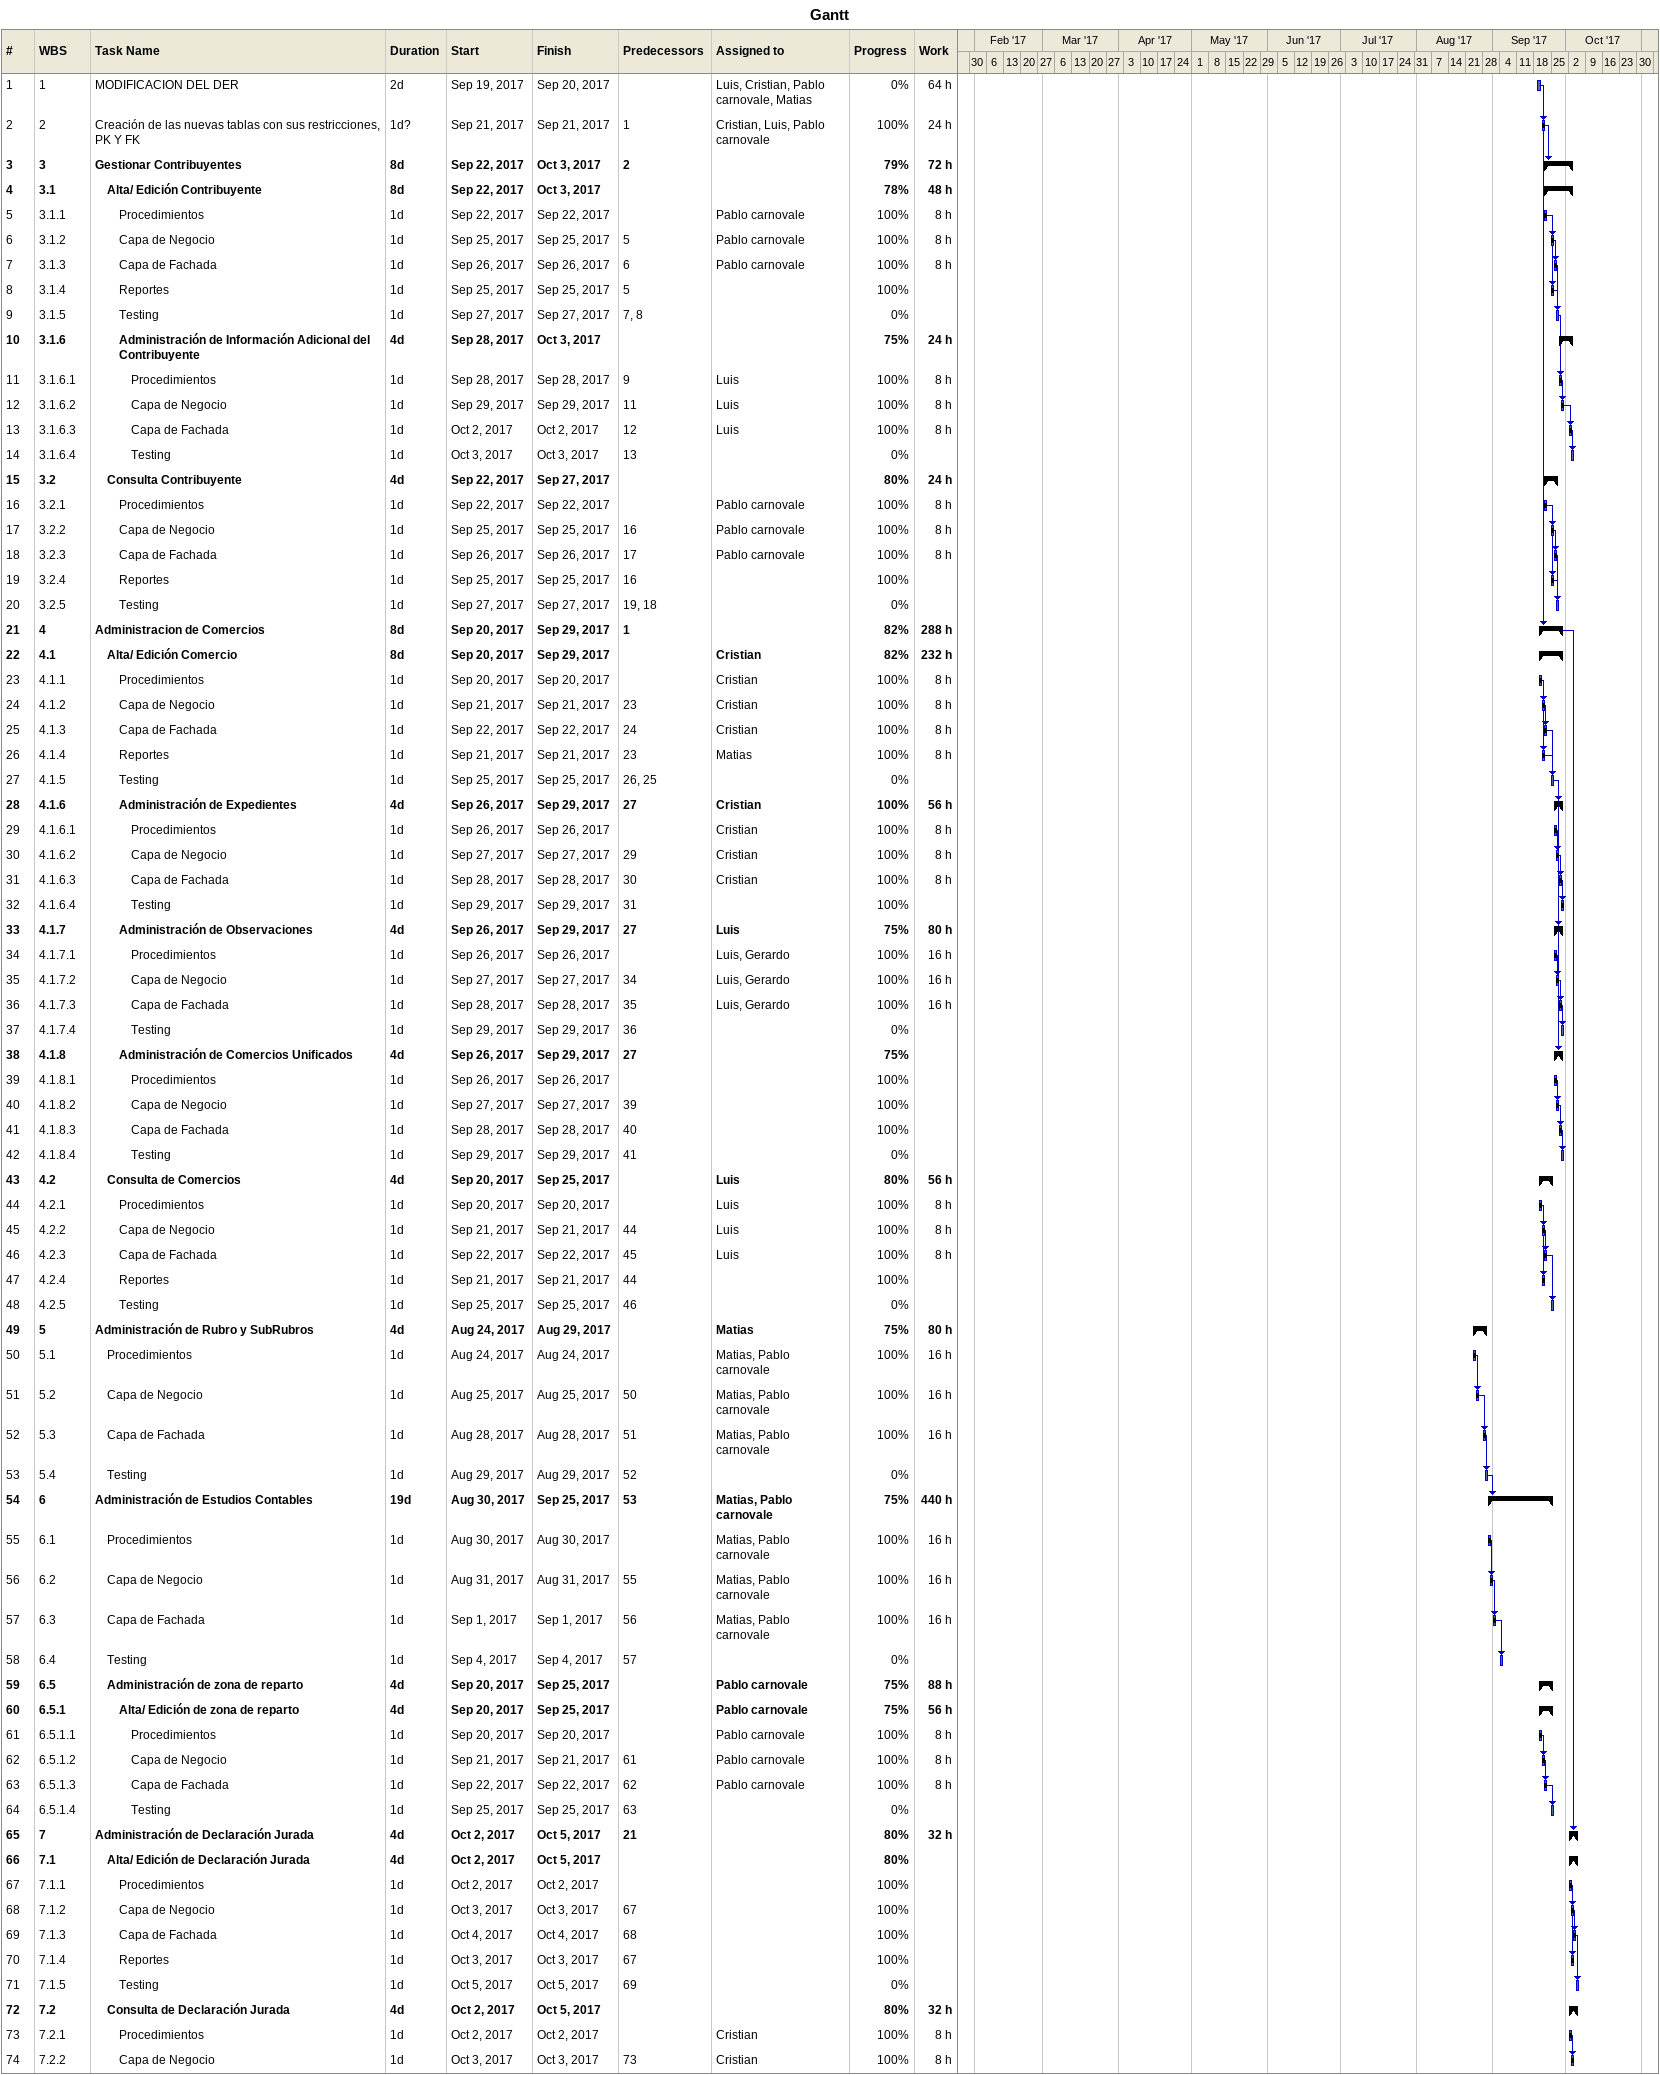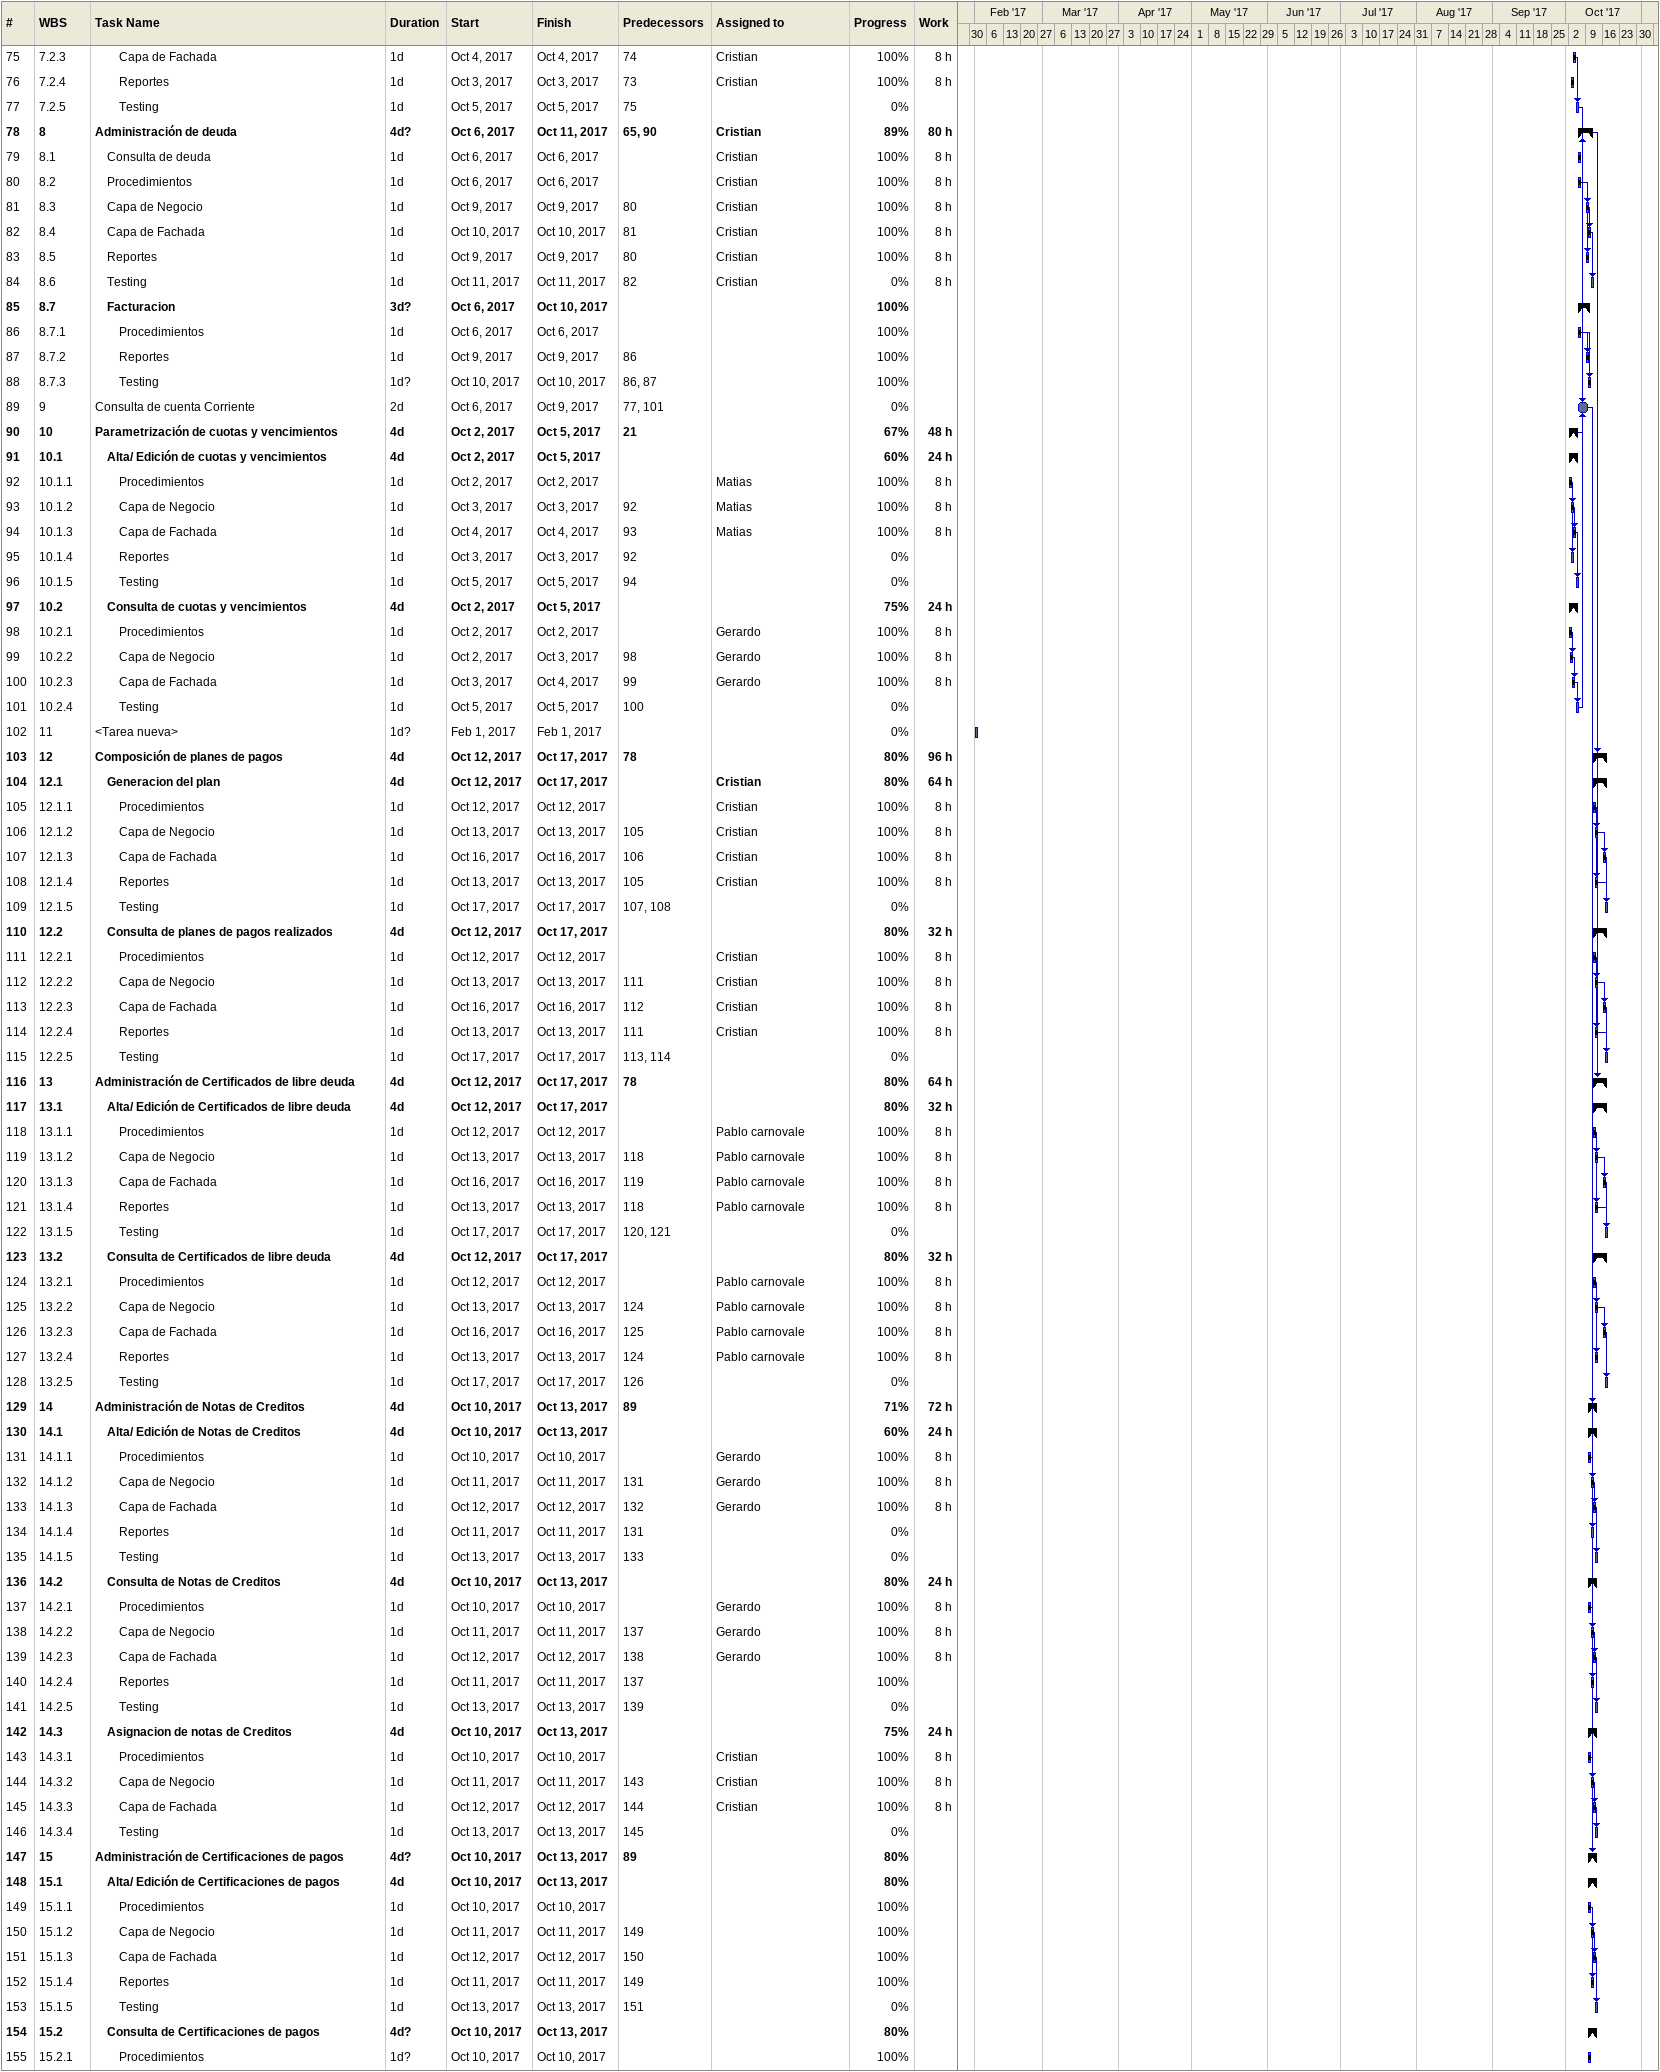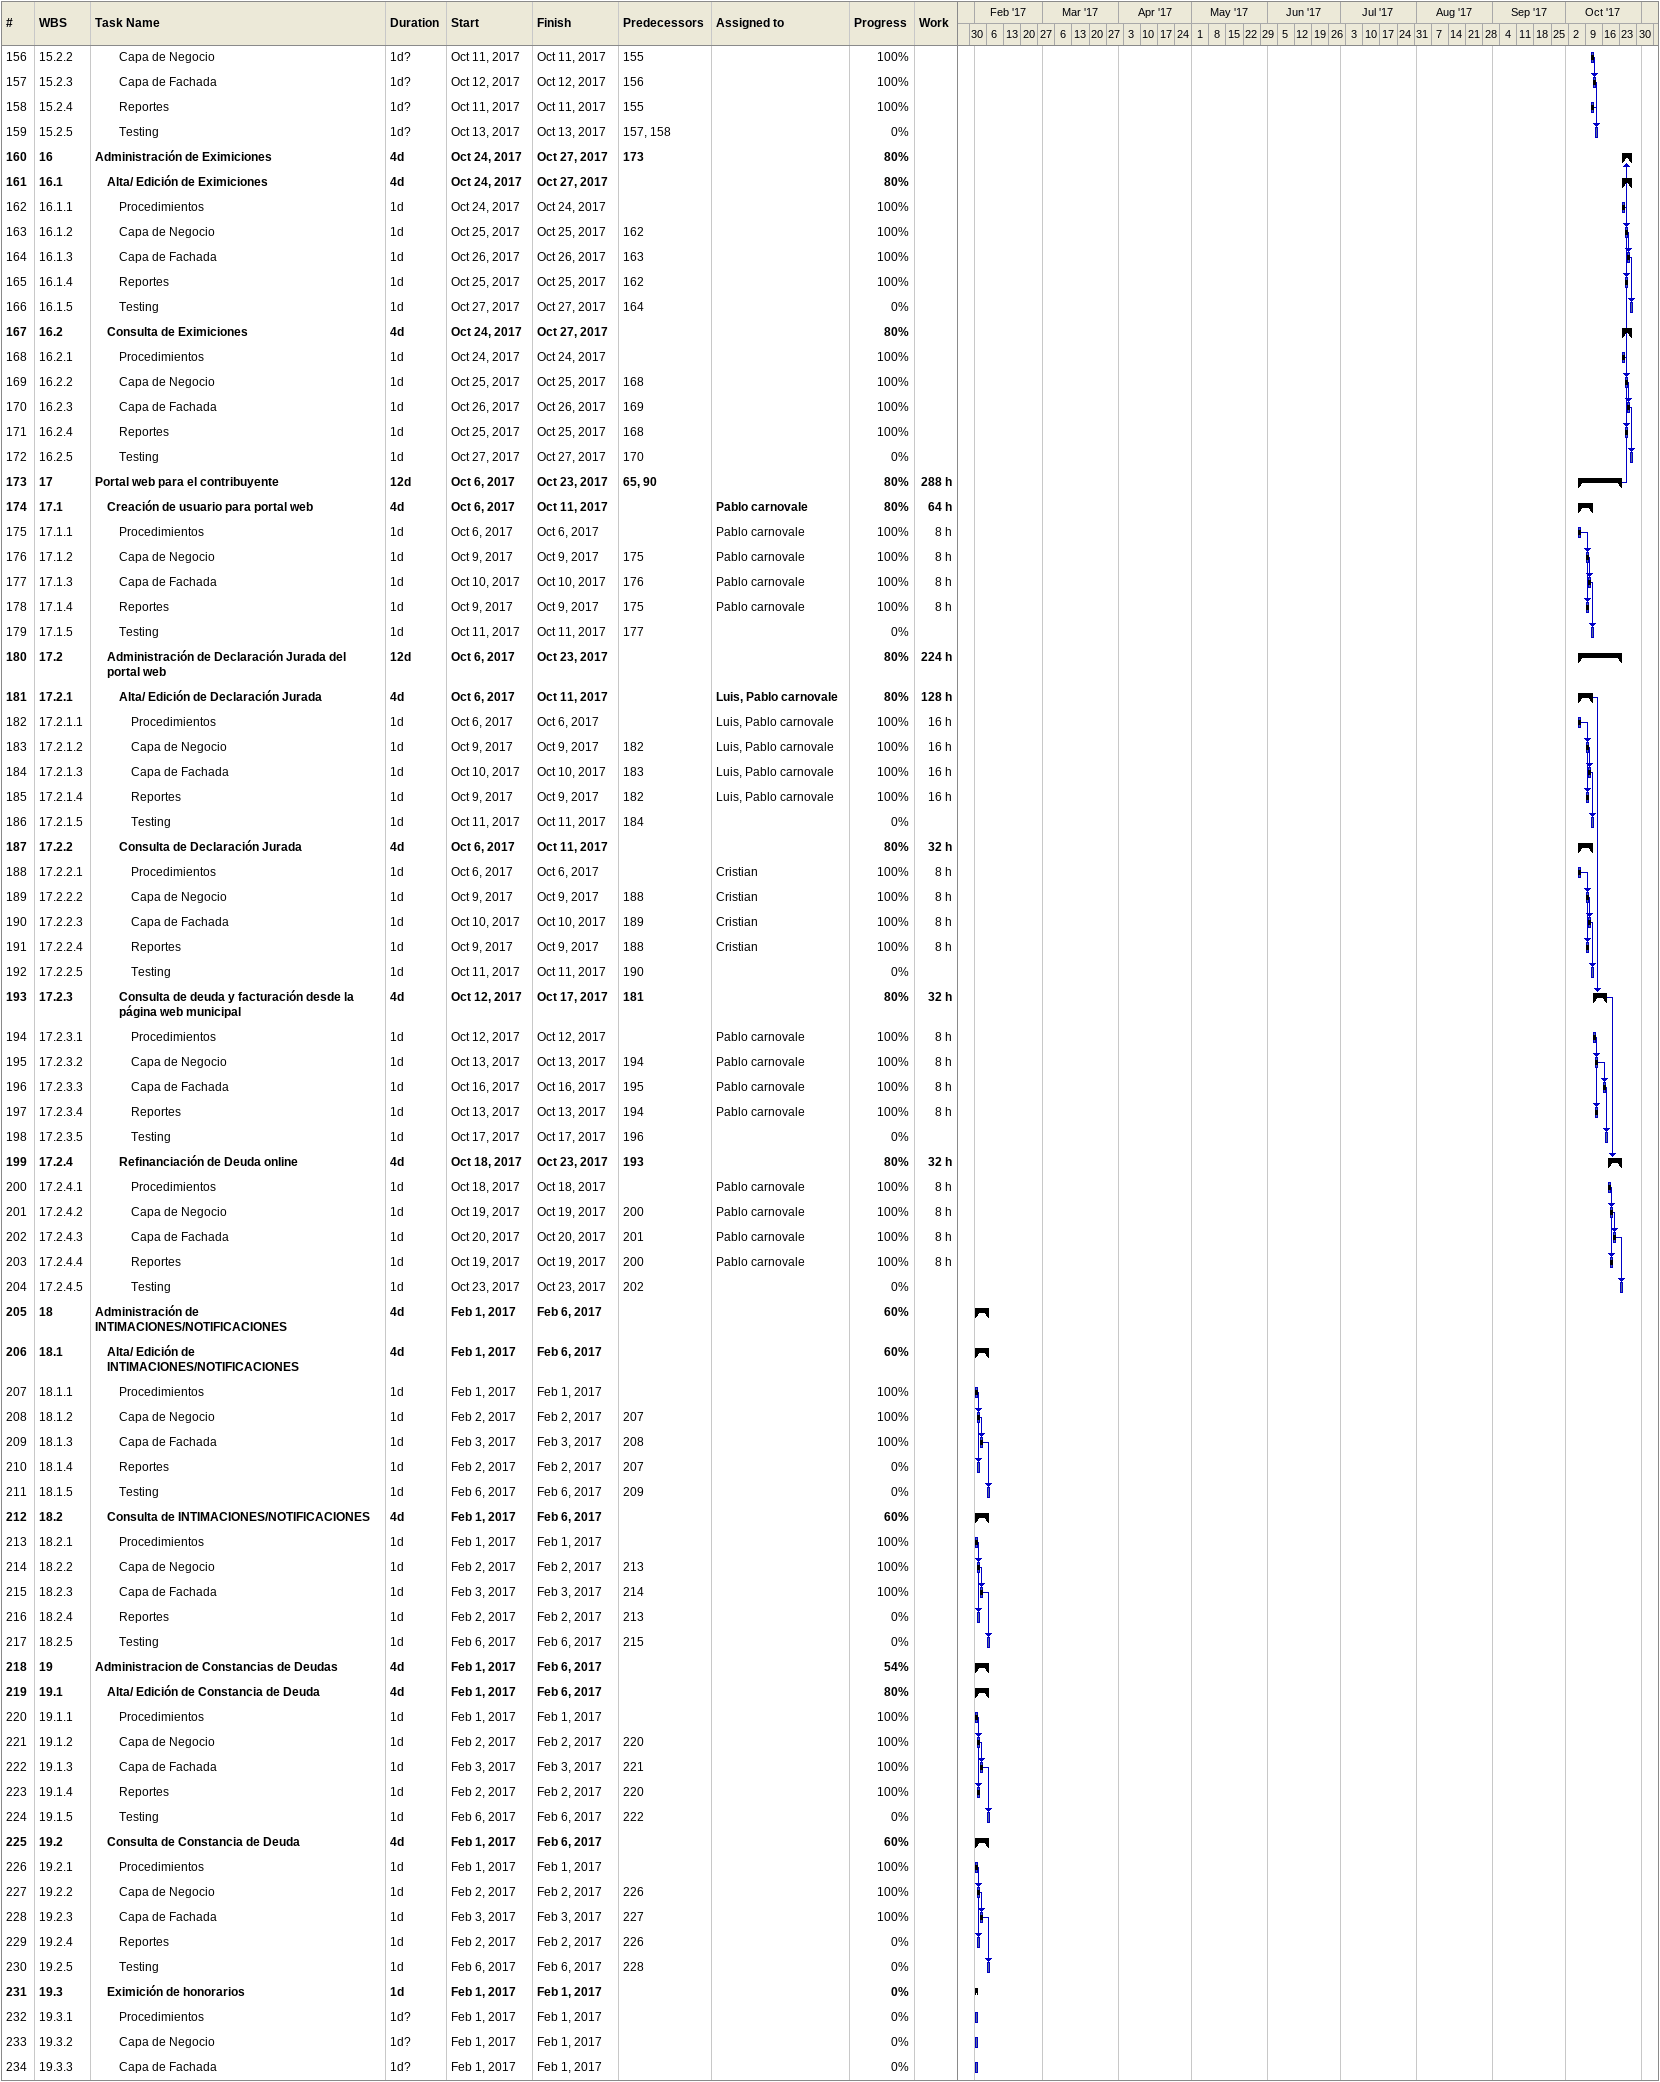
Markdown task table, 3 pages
Gantt

| ID | WBS | Task | Duration | Start | Finish | Predecessors | Resources | % complete | Work (h) |
|---|---|---|---|---|---|---|---|---|---|
| 1 | 1 | MODIFICACION DEL DER | 2d | 2017-09-19 | 2017-09-20 |  | Luis, Cristian, Pablo carnovale, Matias | 0 | 64 |
| 2 | 2 | Creación de las nuevas tablas con sus restricciones, PK Y FK | 1d? | 2017-09-21 | 2017-09-21 | 1 | Cristian, Luis, Pablo carnovale | 100 | 24 |
| 3 | 3 | **Gestionar Contribuyentes** | 8d | 2017-09-22 | 2017-10-03 | 2 |  | 79 | 72 |
| 4 | 3.1 | **Alta/ Edición Contribuyente** | 8d | 2017-09-22 | 2017-10-03 |  |  | 78 | 48 |
| 5 | 3.1.1 | Procedimientos | 1d | 2017-09-22 | 2017-09-22 |  | Pablo carnovale | 100 | 8 |
| 6 | 3.1.2 | Capa de Negocio | 1d | 2017-09-25 | 2017-09-25 | 5 | Pablo carnovale | 100 | 8 |
| 7 | 3.1.3 | Capa de Fachada | 1d | 2017-09-26 | 2017-09-26 | 6 | Pablo carnovale | 100 | 8 |
| 8 | 3.1.4 | Reportes | 1d | 2017-09-25 | 2017-09-25 | 5 |  | 100 |  |
| 9 | 3.1.5 | Testing | 1d | 2017-09-27 | 2017-09-27 | 7, 8 |  | 0 |  |
| 10 | 3.1.6 | **Administración de Información Adicional del Contribuyente** | 4d | 2017-09-28 | 2017-10-03 |  |  | 75 | 24 |
| 11 | 3.1.6.1 | Procedimientos | 1d | 2017-09-28 | 2017-09-28 | 9 | Luis | 100 | 8 |
| 12 | 3.1.6.2 | Capa de Negocio | 1d | 2017-09-29 | 2017-09-29 | 11 | Luis | 100 | 8 |
| 13 | 3.1.6.3 | Capa de Fachada | 1d | 2017-10-02 | 2017-10-02 | 12 | Luis | 100 | 8 |
| 14 | 3.1.6.4 | Testing | 1d | 2017-10-03 | 2017-10-03 | 13 |  | 0 |  |
| 15 | 3.2 | **Consulta Contribuyente** | 4d | 2017-09-22 | 2017-09-27 |  |  | 80 | 24 |
| 16 | 3.2.1 | Procedimientos | 1d | 2017-09-22 | 2017-09-22 |  | Pablo carnovale | 100 | 8 |
| 17 | 3.2.2 | Capa de Negocio | 1d | 2017-09-25 | 2017-09-25 | 16 | Pablo carnovale | 100 | 8 |
| 18 | 3.2.3 | Capa de Fachada | 1d | 2017-09-26 | 2017-09-26 | 17 | Pablo carnovale | 100 | 8 |
| 19 | 3.2.4 | Reportes | 1d | 2017-09-25 | 2017-09-25 | 16 |  | 100 |  |
| 20 | 3.2.5 | Testing | 1d | 2017-09-27 | 2017-09-27 | 19, 18 |  | 0 |  |
| 21 | 4 | **Administracion de Comercios** | 8d | 2017-09-20 | 2017-09-29 | 1 |  | 82 | 288 |
| 22 | 4.1 | **Alta/ Edición Comercio** | 8d | 2017-09-20 | 2017-09-29 |  | Cristian | 82 | 232 |
| 23 | 4.1.1 | Procedimientos | 1d | 2017-09-20 | 2017-09-20 |  | Cristian | 100 | 8 |
| 24 | 4.1.2 | Capa de Negocio | 1d | 2017-09-21 | 2017-09-21 | 23 | Cristian | 100 | 8 |
| 25 | 4.1.3 | Capa de Fachada | 1d | 2017-09-22 | 2017-09-22 | 24 | Cristian | 100 | 8 |
| 26 | 4.1.4 | Reportes | 1d | 2017-09-21 | 2017-09-21 | 23 | Matias | 100 | 8 |
| 27 | 4.1.5 | Testing | 1d | 2017-09-25 | 2017-09-25 | 26, 25 |  | 0 |  |
| 28 | 4.1.6 | **Administración de Expedientes** | 4d | 2017-09-26 | 2017-09-29 | 27 | Cristian | 100 | 56 |
| 29 | 4.1.6.1 | Procedimientos | 1d | 2017-09-26 | 2017-09-26 |  | Cristian | 100 | 8 |
| 30 | 4.1.6.2 | Capa de Negocio | 1d | 2017-09-27 | 2017-09-27 | 29 | Cristian | 100 | 8 |
| 31 | 4.1.6.3 | Capa de Fachada | 1d | 2017-09-28 | 2017-09-28 | 30 | Cristian | 100 | 8 |
| 32 | 4.1.6.4 | Testing | 1d | 2017-09-29 | 2017-09-29 | 31 |  | 100 |  |
| 33 | 4.1.7 | **Administración de Observaciones** | 4d | 2017-09-26 | 2017-09-29 | 27 | Luis | 75 | 80 |
| 34 | 4.1.7.1 | Procedimientos | 1d | 2017-09-26 | 2017-09-26 |  | Luis, Gerardo | 100 | 16 |
| 35 | 4.1.7.2 | Capa de Negocio | 1d | 2017-09-27 | 2017-09-27 | 34 | Luis, Gerardo | 100 | 16 |
| 36 | 4.1.7.3 | Capa de Fachada | 1d | 2017-09-28 | 2017-09-28 | 35 | Luis, Gerardo | 100 | 16 |
| 37 | 4.1.7.4 | Testing | 1d | 2017-09-29 | 2017-09-29 | 36 |  | 0 |  |
| 38 | 4.1.8 | **Administración de Comercios Unificados** | 4d | 2017-09-26 | 2017-09-29 | 27 |  | 75 |  |
| 39 | 4.1.8.1 | Procedimientos | 1d | 2017-09-26 | 2017-09-26 |  |  | 100 |  |
| 40 | 4.1.8.2 | Capa de Negocio | 1d | 2017-09-27 | 2017-09-27 | 39 |  | 100 |  |
| 41 | 4.1.8.3 | Capa de Fachada | 1d | 2017-09-28 | 2017-09-28 | 40 |  | 100 |  |
| 42 | 4.1.8.4 | Testing | 1d | 2017-09-29 | 2017-09-29 | 41 |  | 0 |  |
| 43 | 4.2 | **Consulta de Comercios** | 4d | 2017-09-20 | 2017-09-25 |  | Luis | 80 | 56 |
| 44 | 4.2.1 | Procedimientos | 1d | 2017-09-20 | 2017-09-20 |  | Luis | 100 | 8 |
| 45 | 4.2.2 | Capa de Negocio | 1d | 2017-09-21 | 2017-09-21 | 44 | Luis | 100 | 8 |
| 46 | 4.2.3 | Capa de Fachada | 1d | 2017-09-22 | 2017-09-22 | 45 | Luis | 100 | 8 |
| 47 | 4.2.4 | Reportes | 1d | 2017-09-21 | 2017-09-21 | 44 |  | 100 |  |
| 48 | 4.2.5 | Testing | 1d | 2017-09-25 | 2017-09-25 | 46 |  | 0 |  |
| 49 | 5 | **Administración de Rubro y SubRubros** | 4d | 2017-08-24 | 2017-08-29 |  | Matias | 75 | 80 |
| 50 | 5.1 | Procedimientos | 1d | 2017-08-24 | 2017-08-24 |  | Matias, Pablo carnovale | 100 | 16 |
| 51 | 5.2 | Capa de Negocio | 1d | 2017-08-25 | 2017-08-25 | 50 | Matias, Pablo carnovale | 100 | 16 |
| 52 | 5.3 | Capa de Fachada | 1d | 2017-08-28 | 2017-08-28 | 51 | Matias, Pablo carnovale | 100 | 16 |
| 53 | 5.4 | Testing | 1d | 2017-08-29 | 2017-08-29 | 52 |  | 0 |  |
| 54 | 6 | **Administración de Estudios Contables** | 19d | 2017-08-30 | 2017-09-25 | 53 | Matias, Pablo carnovale | 75 | 440 |
| 55 | 6.1 | Procedimientos | 1d | 2017-08-30 | 2017-08-30 |  | Matias, Pablo carnovale | 100 | 16 |
| 56 | 6.2 | Capa de Negocio | 1d | 2017-08-31 | 2017-08-31 | 55 | Matias, Pablo carnovale | 100 | 16 |
| 57 | 6.3 | Capa de Fachada | 1d | 2017-09-01 | 2017-09-01 | 56 | Matias, Pablo carnovale | 100 | 16 |
| 58 | 6.4 | Testing | 1d | 2017-09-04 | 2017-09-04 | 57 |  | 0 |  |
| 59 | 6.5 | **Administración de zona de reparto** | 4d | 2017-09-20 | 2017-09-25 |  | Pablo carnovale | 75 | 88 |
| 60 | 6.5.1 | **Alta/ Edición de zona de reparto** | 4d | 2017-09-20 | 2017-09-25 |  | Pablo carnovale | 75 | 56 |
| 61 | 6.5.1.1 | Procedimientos | 1d | 2017-09-20 | 2017-09-20 |  | Pablo carnovale | 100 | 8 |
| 62 | 6.5.1.2 | Capa de Negocio | 1d | 2017-09-21 | 2017-09-21 | 61 | Pablo carnovale | 100 | 8 |
| 63 | 6.5.1.3 | Capa de Fachada | 1d | 2017-09-22 | 2017-09-22 | 62 | Pablo carnovale | 100 | 8 |
| 64 | 6.5.1.4 | Testing | 1d | 2017-09-25 | 2017-09-25 | 63 |  | 0 |  |
| 65 | 7 | **Administración de Declaración Jurada** | 4d | 2017-10-02 | 2017-10-05 | 21 |  | 80 | 32 |
| 66 | 7.1 | **Alta/ Edición de Declaración Jurada** | 4d | 2017-10-02 | 2017-10-05 |  |  | 80 |  |
| 67 | 7.1.1 | Procedimientos | 1d | 2017-10-02 | 2017-10-02 |  |  | 100 |  |
| 68 | 7.1.2 | Capa de Negocio | 1d | 2017-10-03 | 2017-10-03 | 67 |  | 100 |  |
| 69 | 7.1.3 | Capa de Fachada | 1d | 2017-10-04 | 2017-10-04 | 68 |  | 100 |  |
| 70 | 7.1.4 | Reportes | 1d | 2017-10-03 | 2017-10-03 | 67 |  | 100 |  |
| 71 | 7.1.5 | Testing | 1d | 2017-10-05 | 2017-10-05 | 69 |  | 0 |  |
| 72 | 7.2 | **Consulta de Declaración Jurada** | 4d | 2017-10-02 | 2017-10-05 |  |  | 80 | 32 |
| 73 | 7.2.1 | Procedimientos | 1d | 2017-10-02 | 2017-10-02 |  | Cristian | 100 | 8 |
| 74 | 7.2.2 | Capa de Negocio | 1d | 2017-10-03 | 2017-10-03 | 73 | Cristian | 100 | 8 |
| 75 | 7.2.3 | Capa de Fachada | 1d | 2017-10-04 | 2017-10-04 | 74 | Cristian | 100 | 8 |
| 76 | 7.2.4 | Reportes | 1d | 2017-10-03 | 2017-10-03 | 73 | Cristian | 100 | 8 |
| 77 | 7.2.5 | Testing | 1d | 2017-10-05 | 2017-10-05 | 75 |  | 0 |  |
| 78 | 8 | **Administración de deuda** | 4d? | 2017-10-06 | 2017-10-11 | 65, 90 | Cristian | 89 | 80 |
| 79 | 8.1 | Consulta de deuda | 1d | 2017-10-06 | 2017-10-06 |  | Cristian | 100 | 8 |
| 80 | 8.2 | Procedimientos | 1d | 2017-10-06 | 2017-10-06 |  | Cristian | 100 | 8 |
| 81 | 8.3 | Capa de Negocio | 1d | 2017-10-09 | 2017-10-09 | 80 | Cristian | 100 | 8 |
| 82 | 8.4 | Capa de Fachada | 1d | 2017-10-10 | 2017-10-10 | 81 | Cristian | 100 | 8 |
| 83 | 8.5 | Reportes | 1d | 2017-10-09 | 2017-10-09 | 80 | Cristian | 100 | 8 |
| 84 | 8.6 | Testing | 1d | 2017-10-11 | 2017-10-11 | 82 | Cristian | 0 | 8 |
| 85 | 8.7 | **Facturacion** | 3d? | 2017-10-06 | 2017-10-10 |  |  | 100 |  |
| 86 | 8.7.1 | Procedimientos | 1d | 2017-10-06 | 2017-10-06 |  |  | 100 |  |
| 87 | 8.7.2 | Reportes | 1d | 2017-10-09 | 2017-10-09 | 86 |  | 100 |  |
| 88 | 8.7.3 | Testing | 1d? | 2017-10-10 | 2017-10-10 | 86, 87 |  | 100 |  |
| 89 | 9 | Consulta de cuenta Corriente | 2d | 2017-10-06 | 2017-10-09 | 77, 101 |  | 0 |  |
| 90 | 10 | **Parametrización de cuotas y vencimientos** | 4d | 2017-10-02 | 2017-10-05 | 21 |  | 67 | 48 |
| 91 | 10.1 | **Alta/ Edición de cuotas y vencimientos** | 4d | 2017-10-02 | 2017-10-05 |  |  | 60 | 24 |
| 92 | 10.1.1 | Procedimientos | 1d | 2017-10-02 | 2017-10-02 |  | Matias | 100 | 8 |
| 93 | 10.1.2 | Capa de Negocio | 1d | 2017-10-03 | 2017-10-03 | 92 | Matias | 100 | 8 |
| 94 | 10.1.3 | Capa de Fachada | 1d | 2017-10-04 | 2017-10-04 | 93 | Matias | 100 | 8 |
| 95 | 10.1.4 | Reportes | 1d | 2017-10-03 | 2017-10-03 | 92 |  | 0 |  |
| 96 | 10.1.5 | Testing | 1d | 2017-10-05 | 2017-10-05 | 94 |  | 0 |  |
| 97 | 10.2 | **Consulta de cuotas y vencimientos** | 4d | 2017-10-02 | 2017-10-05 |  |  | 75 | 24 |
| 98 | 10.2.1 | Procedimientos | 1d | 2017-10-02 | 2017-10-02 |  | Gerardo | 100 | 8 |
| 99 | 10.2.2 | Capa de Negocio | 1d | 2017-10-02 | 2017-10-03 | 98 | Gerardo | 100 | 8 |
| 100 | 10.2.3 | Capa de Fachada | 1d | 2017-10-03 | 2017-10-04 | 99 | Gerardo | 100 | 8 |
| 101 | 10.2.4 | Testing | 1d | 2017-10-05 | 2017-10-05 | 100 |  | 0 |  |
| 102 | 11 | <Tarea nueva> | 1d? | 2017-02-01 | 2017-02-01 |  |  | 0 |  |
| 103 | 12 | **Composición de planes de pagos** | 4d | 2017-10-12 | 2017-10-17 | 78 |  | 80 | 96 |
| 104 | 12.1 | **Generacion del plan** | 4d | 2017-10-12 | 2017-10-17 |  | Cristian | 80 | 64 |
| 105 | 12.1.1 | Procedimientos | 1d | 2017-10-12 | 2017-10-12 |  | Cristian | 100 | 8 |
| 106 | 12.1.2 | Capa de Negocio | 1d | 2017-10-13 | 2017-10-13 | 105 | Cristian | 100 | 8 |
| 107 | 12.1.3 | Capa de Fachada | 1d | 2017-10-16 | 2017-10-16 | 106 | Cristian | 100 | 8 |
| 108 | 12.1.4 | Reportes | 1d | 2017-10-13 | 2017-10-13 | 105 | Cristian | 100 | 8 |
| 109 | 12.1.5 | Testing | 1d | 2017-10-17 | 2017-10-17 | 107, 108 |  | 0 |  |
| 110 | 12.2 | **Consulta de planes de pagos realizados** | 4d | 2017-10-12 | 2017-10-17 |  |  | 80 | 32 |
| 111 | 12.2.1 | Procedimientos | 1d | 2017-10-12 | 2017-10-12 |  | Cristian | 100 | 8 |
| 112 | 12.2.2 | Capa de Negocio | 1d | 2017-10-13 | 2017-10-13 | 111 | Cristian | 100 | 8 |
| 113 | 12.2.3 | Capa de Fachada | 1d | 2017-10-16 | 2017-10-16 | 112 | Cristian | 100 | 8 |
| 114 | 12.2.4 | Reportes | 1d | 2017-10-13 | 2017-10-13 | 111 | Cristian | 100 | 8 |
| 115 | 12.2.5 | Testing | 1d | 2017-10-17 | 2017-10-17 | 113, 114 |  | 0 |  |
| 116 | 13 | **Administración de Certificados de libre deuda** | 4d | 2017-10-12 | 2017-10-17 | 78 |  | 80 | 64 |
| 117 | 13.1 | **Alta/ Edición de Certificados de libre deuda** | 4d | 2017-10-12 | 2017-10-17 |  |  | 80 | 32 |
| 118 | 13.1.1 | Procedimientos | 1d | 2017-10-12 | 2017-10-12 |  | Pablo carnovale | 100 | 8 |
| 119 | 13.1.2 | Capa de Negocio | 1d | 2017-10-13 | 2017-10-13 | 118 | Pablo carnovale | 100 | 8 |
| 120 | 13.1.3 | Capa de Fachada | 1d | 2017-10-16 | 2017-10-16 | 119 | Pablo carnovale | 100 | 8 |
| 121 | 13.1.4 | Reportes | 1d | 2017-10-13 | 2017-10-13 | 118 | Pablo carnovale | 100 | 8 |
| 122 | 13.1.5 | Testing | 1d | 2017-10-17 | 2017-10-17 | 120, 121 |  | 0 |  |
| 123 | 13.2 | **Consulta de Certificados de libre deuda** | 4d | 2017-10-12 | 2017-10-17 |  |  | 80 | 32 |
| 124 | 13.2.1 | Procedimientos | 1d | 2017-10-12 | 2017-10-12 |  | Pablo carnovale | 100 | 8 |
| 125 | 13.2.2 | Capa de Negocio | 1d | 2017-10-13 | 2017-10-13 | 124 | Pablo carnovale | 100 | 8 |
| 126 | 13.2.3 | Capa de Fachada | 1d | 2017-10-16 | 2017-10-16 | 125 | Pablo carnovale | 100 | 8 |
| 127 | 13.2.4 | Reportes | 1d | 2017-10-13 | 2017-10-13 | 124 | Pablo carnovale | 100 | 8 |
| 128 | 13.2.5 | Testing | 1d | 2017-10-17 | 2017-10-17 | 126 |  | 0 |  |
| 129 | 14 | **Administración de Notas de Creditos** | 4d | 2017-10-10 | 2017-10-13 | 89 |  | 71 | 72 |
| 130 | 14.1 | **Alta/ Edición de Notas de Creditos** | 4d | 2017-10-10 | 2017-10-13 |  |  | 60 | 24 |
| 131 | 14.1.1 | Procedimientos | 1d | 2017-10-10 | 2017-10-10 |  | Gerardo | 100 | 8 |
| 132 | 14.1.2 | Capa de Negocio | 1d | 2017-10-11 | 2017-10-11 | 131 | Gerardo | 100 | 8 |
| 133 | 14.1.3 | Capa de Fachada | 1d | 2017-10-12 | 2017-10-12 | 132 | Gerardo | 100 | 8 |
| 134 | 14.1.4 | Reportes | 1d | 2017-10-11 | 2017-10-11 | 131 |  | 0 |  |
| 135 | 14.1.5 | Testing | 1d | 2017-10-13 | 2017-10-13 | 133 |  | 0 |  |
| 136 | 14.2 | **Consulta de Notas de Creditos** | 4d | 2017-10-10 | 2017-10-13 |  |  | 80 | 24 |
| 137 | 14.2.1 | Procedimientos | 1d | 2017-10-10 | 2017-10-10 |  | Gerardo | 100 | 8 |
| 138 | 14.2.2 | Capa de Negocio | 1d | 2017-10-11 | 2017-10-11 | 137 | Gerardo | 100 | 8 |
| 139 | 14.2.3 | Capa de Fachada | 1d | 2017-10-12 | 2017-10-12 | 138 | Gerardo | 100 | 8 |
| 140 | 14.2.4 | Reportes | 1d | 2017-10-11 | 2017-10-11 | 137 |  | 100 |  |
| 141 | 14.2.5 | Testing | 1d | 2017-10-13 | 2017-10-13 | 139 |  | 0 |  |
| 142 | 14.3 | **Asignacion de notas de Creditos** | 4d | 2017-10-10 | 2017-10-13 |  |  | 75 | 24 |
| 143 | 14.3.1 | Procedimientos | 1d | 2017-10-10 | 2017-10-10 |  | Cristian | 100 | 8 |
| 144 | 14.3.2 | Capa de Negocio | 1d | 2017-10-11 | 2017-10-11 | 143 | Cristian | 100 | 8 |
| 145 | 14.3.3 | Capa de Fachada | 1d | 2017-10-12 | 2017-10-12 | 144 | Cristian | 100 | 8 |
| 146 | 14.3.4 | Testing | 1d | 2017-10-13 | 2017-10-13 | 145 |  | 0 |  |
| 147 | 15 | **Administración de Certificaciones de pagos** | 4d? | 2017-10-10 | 2017-10-13 | 89 |  | 80 |  |
| 148 | 15.1 | **Alta/ Edición de Certificaciones de pagos** | 4d | 2017-10-10 | 2017-10-13 |  |  | 80 |  |
| 149 | 15.1.1 | Procedimientos | 1d | 2017-10-10 | 2017-10-10 |  |  | 100 |  |
| 150 | 15.1.2 | Capa de Negocio | 1d | 2017-10-11 | 2017-10-11 | 149 |  | 100 |  |
| 151 | 15.1.3 | Capa de Fachada | 1d | 2017-10-12 | 2017-10-12 | 150 |  | 100 |  |
| 152 | 15.1.4 | Reportes | 1d | 2017-10-11 | 2017-10-11 | 149 |  | 100 |  |
| 153 | 15.1.5 | Testing | 1d | 2017-10-13 | 2017-10-13 | 151 |  | 0 |  |
| 154 | 15.2 | **Consulta de Certificaciones de pagos** | 4d? | 2017-10-10 | 2017-10-13 |  |  | 80 |  |
| 155 | 15.2.1 | Procedimientos | 1d? | 2017-10-10 | 2017-10-10 |  |  | 100 |  |
| 156 | 15.2.2 | Capa de Negocio | 1d? | 2017-10-11 | 2017-10-11 | 155 |  | 100 |  |
| 157 | 15.2.3 | Capa de Fachada | 1d? | 2017-10-12 | 2017-10-12 | 156 |  | 100 |  |
| 158 | 15.2.4 | Reportes | 1d? | 2017-10-11 | 2017-10-11 | 155 |  | 100 |  |
| 159 | 15.2.5 | Testing | 1d? | 2017-10-13 | 2017-10-13 | 157, 158 |  | 0 |  |
| 160 | 16 | **Administración de Eximiciones** | 4d | 2017-10-24 | 2017-10-27 | 173 |  | 80 |  |
| 161 | 16.1 | **Alta/ Edición de Eximiciones** | 4d | 2017-10-24 | 2017-10-27 |  |  | 80 |  |
| 162 | 16.1.1 | Procedimientos | 1d | 2017-10-24 | 2017-10-24 |  |  | 100 |  |
| 163 | 16.1.2 | Capa de Negocio | 1d | 2017-10-25 | 2017-10-25 | 162 |  | 100 |  |
| 164 | 16.1.3 | Capa de Fachada | 1d | 2017-10-26 | 2017-10-26 | 163 |  | 100 |  |
| 165 | 16.1.4 | Reportes | 1d | 2017-10-25 | 2017-10-25 | 162 |  | 100 |  |
| 166 | 16.1.5 | Testing | 1d | 2017-10-27 | 2017-10-27 | 164 |  | 0 |  |
| 167 | 16.2 | **Consulta de Eximiciones** | 4d | 2017-10-24 | 2017-10-27 |  |  | 80 |  |
| 168 | 16.2.1 | Procedimientos | 1d | 2017-10-24 | 2017-10-24 |  |  | 100 |  |
| 169 | 16.2.2 | Capa de Negocio | 1d | 2017-10-25 | 2017-10-25 | 168 |  | 100 |  |
| 170 | 16.2.3 | Capa de Fachada | 1d | 2017-10-26 | 2017-10-26 | 169 |  | 100 |  |
| 171 | 16.2.4 | Reportes | 1d | 2017-10-25 | 2017-10-25 | 168 |  | 100 |  |
| 172 | 16.2.5 | Testing | 1d | 2017-10-27 | 2017-10-27 | 170 |  | 0 |  |
| 173 | 17 | **Portal web para el contribuyente** | 12d | 2017-10-06 | 2017-10-23 | 65, 90 |  | 80 | 288 |
| 174 | 17.1 | **Creación de usuario para portal web** | 4d | 2017-10-06 | 2017-10-11 |  | Pablo carnovale | 80 | 64 |
| 175 | 17.1.1 | Procedimientos | 1d | 2017-10-06 | 2017-10-06 |  | Pablo carnovale | 100 | 8 |
| 176 | 17.1.2 | Capa de Negocio | 1d | 2017-10-09 | 2017-10-09 | 175 | Pablo carnovale | 100 | 8 |
| 177 | 17.1.3 | Capa de Fachada | 1d | 2017-10-10 | 2017-10-10 | 176 | Pablo carnovale | 100 | 8 |
| 178 | 17.1.4 | Reportes | 1d | 2017-10-09 | 2017-10-09 | 175 | Pablo carnovale | 100 | 8 |
| 179 | 17.1.5 | Testing | 1d | 2017-10-11 | 2017-10-11 | 177 |  | 0 |  |
| 180 | 17.2 | **Administración de Declaración Jurada del portal web** | 12d | 2017-10-06 | 2017-10-23 |  |  | 80 | 224 |
| 181 | 17.2.1 | **Alta/ Edición de Declaración Jurada** | 4d | 2017-10-06 | 2017-10-11 |  | Luis, Pablo carnovale | 80 | 128 |
| 182 | 17.2.1.1 | Procedimientos | 1d | 2017-10-06 | 2017-10-06 |  | Luis, Pablo carnovale | 100 | 16 |
| 183 | 17.2.1.2 | Capa de Negocio | 1d | 2017-10-09 | 2017-10-09 | 182 | Luis, Pablo carnovale | 100 | 16 |
| 184 | 17.2.1.3 | Capa de Fachada | 1d | 2017-10-10 | 2017-10-10 | 183 | Luis, Pablo carnovale | 100 | 16 |
| 185 | 17.2.1.4 | Reportes | 1d | 2017-10-09 | 2017-10-09 | 182 | Luis, Pablo carnovale | 100 | 16 |
| 186 | 17.2.1.5 | Testing | 1d | 2017-10-11 | 2017-10-11 | 184 |  | 0 |  |
| 187 | 17.2.2 | **Consulta de Declaración Jurada** | 4d | 2017-10-06 | 2017-10-11 |  |  | 80 | 32 |
| 188 | 17.2.2.1 | Procedimientos | 1d | 2017-10-06 | 2017-10-06 |  | Cristian | 100 | 8 |
| 189 | 17.2.2.2 | Capa de Negocio | 1d | 2017-10-09 | 2017-10-09 | 188 | Cristian | 100 | 8 |
| 190 | 17.2.2.3 | Capa de Fachada | 1d | 2017-10-10 | 2017-10-10 | 189 | Cristian | 100 | 8 |
| 191 | 17.2.2.4 | Reportes | 1d | 2017-10-09 | 2017-10-09 | 188 | Cristian | 100 | 8 |
| 192 | 17.2.2.5 | Testing | 1d | 2017-10-11 | 2017-10-11 | 190 |  | 0 |  |
| 193 | 17.2.3 | **Consulta de deuda y facturación desde la página web municipal** | 4d | 2017-10-12 | 2017-10-17 | 181 |  | 80 | 32 |
| 194 | 17.2.3.1 | Procedimientos | 1d | 2017-10-12 | 2017-10-12 |  | Pablo carnovale | 100 | 8 |
| 195 | 17.2.3.2 | Capa de Negocio | 1d | 2017-10-13 | 2017-10-13 | 194 | Pablo carnovale | 100 | 8 |
| 196 | 17.2.3.3 | Capa de Fachada | 1d | 2017-10-16 | 2017-10-16 | 195 | Pablo carnovale | 100 | 8 |
| 197 | 17.2.3.4 | Reportes | 1d | 2017-10-13 | 2017-10-13 | 194 | Pablo carnovale | 100 | 8 |
| 198 | 17.2.3.5 | Testing | 1d | 2017-10-17 | 2017-10-17 | 196 |  | 0 |  |
| 199 | 17.2.4 | **Refinanciación de Deuda online** | 4d | 2017-10-18 | 2017-10-23 | 193 |  | 80 | 32 |
| 200 | 17.2.4.1 | Procedimientos | 1d | 2017-10-18 | 2017-10-18 |  | Pablo carnovale | 100 | 8 |
| 201 | 17.2.4.2 | Capa de Negocio | 1d | 2017-10-19 | 2017-10-19 | 200 | Pablo carnovale | 100 | 8 |
| 202 | 17.2.4.3 | Capa de Fachada | 1d | 2017-10-20 | 2017-10-20 | 201 | Pablo carnovale | 100 | 8 |
| 203 | 17.2.4.4 | Reportes | 1d | 2017-10-19 | 2017-10-19 | 200 | Pablo carnovale | 100 | 8 |
| 204 | 17.2.4.5 | Testing | 1d | 2017-10-23 | 2017-10-23 | 202 |  | 0 |  |
| 205 | 18 | **Administración de INTIMACIONES/NOTIFICACIONES** | 4d | 2017-02-01 | 2017-02-06 |  |  | 60 |  |
| 206 | 18.1 | **Alta/ Edición de INTIMACIONES/NOTIFICACIONES** | 4d | 2017-02-01 | 2017-02-06 |  |  | 60 |  |
| 207 | 18.1.1 | Procedimientos | 1d | 2017-02-01 | 2017-02-01 |  |  | 100 |  |
| 208 | 18.1.2 | Capa de Negocio | 1d | 2017-02-02 | 2017-02-02 | 207 |  | 100 |  |
| 209 | 18.1.3 | Capa de Fachada | 1d | 2017-02-03 | 2017-02-03 | 208 |  | 100 |  |
| 210 | 18.1.4 | Reportes | 1d | 2017-02-02 | 2017-02-02 | 207 |  | 0 |  |
| 211 | 18.1.5 | Testing | 1d | 2017-02-06 | 2017-02-06 | 209 |  | 0 |  |
| 212 | 18.2 | **Consulta de INTIMACIONES/NOTIFICACIONES** | 4d | 2017-02-01 | 2017-02-06 |  |  | 60 |  |
| 213 | 18.2.1 | Procedimientos | 1d | 2017-02-01 | 2017-02-01 |  |  | 100 |  |
| 214 | 18.2.2 | Capa de Negocio | 1d | 2017-02-02 | 2017-02-02 | 213 |  | 100 |  |
| 215 | 18.2.3 | Capa de Fachada | 1d | 2017-02-03 | 2017-02-03 | 214 |  | 100 |  |
| 216 | 18.2.4 | Reportes | 1d | 2017-02-02 | 2017-02-02 | 213 |  | 0 |  |
| 217 | 18.2.5 | Testing | 1d | 2017-02-06 | 2017-02-06 | 215 |  | 0 |  |
| 218 | 19 | **Administracion de Constancias de Deudas** | 4d | 2017-02-01 | 2017-02-06 |  |  | 54 |  |
| 219 | 19.1 | **Alta/ Edición de Constancia de Deuda** | 4d | 2017-02-01 | 2017-02-06 |  |  | 80 |  |
| 220 | 19.1.1 | Procedimientos | 1d | 2017-02-01 | 2017-02-01 |  |  | 100 |  |
| 221 | 19.1.2 | Capa de Negocio | 1d | 2017-02-02 | 2017-02-02 | 220 |  | 100 |  |
| 222 | 19.1.3 | Capa de Fachada | 1d | 2017-02-03 | 2017-02-03 | 221 |  | 100 |  |
| 223 | 19.1.4 | Reportes | 1d | 2017-02-02 | 2017-02-02 | 220 |  | 100 |  |
| 224 | 19.1.5 | Testing | 1d | 2017-02-06 | 2017-02-06 | 222 |  | 0 |  |
| 225 | 19.2 | **Consulta de Constancia de Deuda** | 4d | 2017-02-01 | 2017-02-06 |  |  | 60 |  |
| 226 | 19.2.1 | Procedimientos | 1d | 2017-02-01 | 2017-02-01 |  |  | 100 |  |
| 227 | 19.2.2 | Capa de Negocio | 1d | 2017-02-02 | 2017-02-02 | 226 |  | 100 |  |
| 228 | 19.2.3 | Capa de Fachada | 1d | 2017-02-03 | 2017-02-03 | 227 |  | 100 |  |
| 229 | 19.2.4 | Reportes | 1d | 2017-02-02 | 2017-02-02 | 226 |  | 0 |  |
| 230 | 19.2.5 | Testing | 1d | 2017-02-06 | 2017-02-06 | 228 |  | 0 |  |
| 231 | 19.3 | **Eximición de honorarios** | 1d | 2017-02-01 | 2017-02-01 |  |  | 0 |  |
| 232 | 19.3.1 | Procedimientos | 1d? | 2017-02-01 | 2017-02-01 |  |  | 0 |  |
| 233 | 19.3.2 | Capa de Negocio | 1d? | 2017-02-01 | 2017-02-01 |  |  | 0 |  |
| 234 | 19.3.3 | Capa de Fachada | 1d? | 2017-02-01 | 2017-02-01 |  |  | 0 |  |
